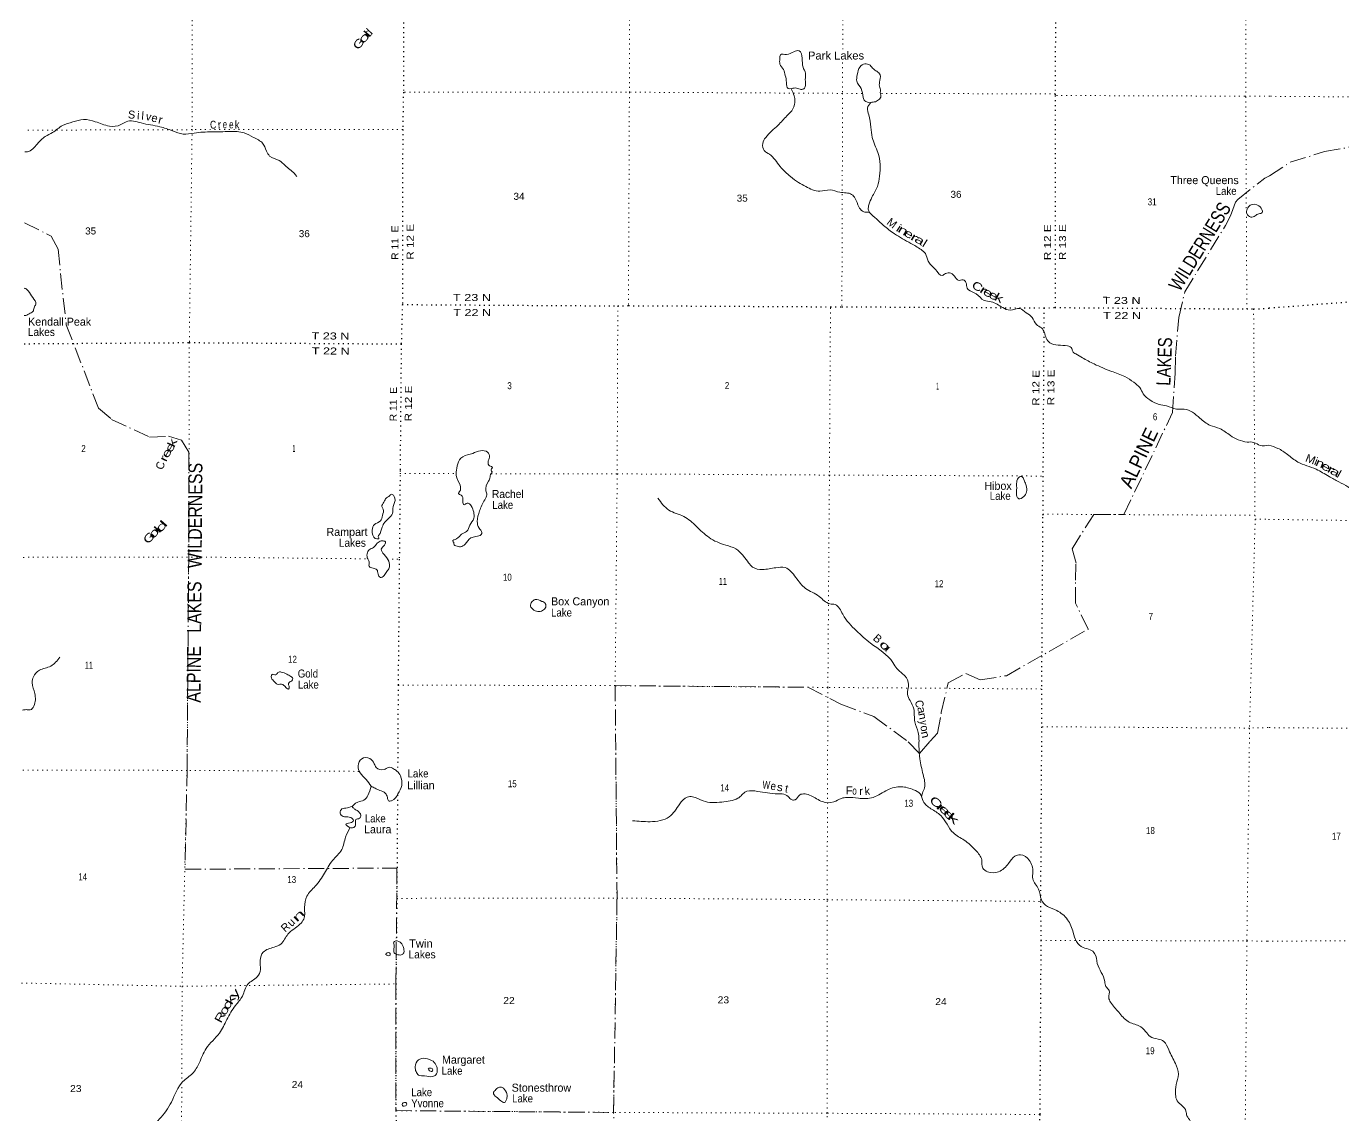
# Model space of a CAD drawing. Header units: feet. Extents: x -252966 to 4, y -183309 to 1368.
# Drawn here: x -93287 to -60389, y -44590 to -17398 of the extents above; entities that cross this region are included whole.
import ezdxf
from ezdxf.enums import TextEntityAlignment as Align

# ---------------------------------------------------------------- set-up
doc = ezdxf.new("R2010")
doc.units = ezdxf.units.FT
doc.header["$LTSCALE"] = 80
doc.linetypes.add('DOT_DASHED', pattern=[7.7, 5, -1.2, 0.3, -1.2])
doc.linetypes.add('DOTTED', pattern=[1.5, 0.3, -1.2])
for name, color, linetype, lineweight in [('39', 7, 'Continuous', 13), ('41', 7, 'Continuous', 13), ('44', 7, 'DOT_DASHED', 13), ('6', 7, 'DOTTED', 25), ('7', 7, 'DOTTED', 13)]:
    doc.layers.add(name, color=color, linetype=linetype, lineweight=lineweight)

msp = doc.modelspace()

# ---------------------------------------------------------------- linework, layer by layer
at = {"layer": '39'}
for points in [[(-74171.17, -18954.8), (-74246.62, -18950.33), (-74288.75, -18804.71), (-74318.32, -18625.04), (-74366.45, -18477.31), (-74452.97, -18343.11), (-74455.01, -18206.14), (-74437.53, -18109.73), (-74288.66, -18103.89), (-74104.65, -18032.1), (-73973.64, -18009.88), (-73895.88, -18194.3), (-73875.02, -18420.16), (-73814.86, -18570.08), (-73819.14, -18727.09), (-73821.79, -18910.32), (-73870.85, -18965.98), (-73949.34, -18970.85), (-74069.52, -18938.86), (-74129.94, -18946.02), (-74170.79, -18955.97)], [(-72186.51, -19305.75), (-72330.91, -19258.68), (-72369.97, -19179.56), (-72423.03, -18955.23), (-72532.98, -18772.35), (-72518.53, -18607.43), (-72451.29, -18407.04), (-72329.66, -18338.36), (-72201.44, -18370.47), (-72118.35, -18464.34), (-72032.72, -18522), (-71947.6, -18613.88), (-71964.26, -18792.87), (-71958.11, -18923.86), (-71940.87, -18982.52), (-71945.93, -19054.94), (-71933.52, -19169.92), (-71968.37, -19215.72), (-72063.81, -19280.76), (-72126.27, -19289.91), (-72184.74, -19301.12)], [(-74170.79, -18955.97), (-74079.92, -19240.79), (-74127.34, -19461.61), (-74278.64, -19634.57), (-74499.21, -19870.95), (-74809.19, -20172.46), (-74883.83, -20328.44), (-74844.15, -20504.23), (-74716.77, -20594.73), (-74447.78, -20902.82), (-74189.98, -21150.32), (-73987.09, -21302.35), (-73809.55, -21399.64), (-73455.37, -21517.67), (-73199.55, -21485.21), (-72955.12, -21545.23), (-72660.32, -21597.93), (-72571.28, -21697.93), (-72479.8, -21906.72), (-72392.9, -22014.74), (-72312.87, -22042.11), (-72216.06, -22043.13)], [(-72182.7, -19299.14), (-72263.14, -19438.92), (-72233.45, -19610.53), (-72179.61, -19919.45), (-72147.1, -20173.68), (-72005.83, -20554.39), (-71949.75, -20847.23), (-71962.07, -21143.08), (-72018.04, -21398.01), (-72152.66, -21669.9), (-72227.74, -21856.08), (-72243.44, -21968.62), (-72214.42, -22047.59)], [(-93321.88, -20533.53), (-93260.98, -20532.38), (-93011.97, -20335.46), (-92814.3, -20153.12), (-92631.9, -20053.12), (-92382.02, -19875.57), (-92127.39, -19786.71), (-91857.09, -19726.28), (-91564.32, -19780.97), (-91212.04, -19890.91), (-90921.99, -19854.94), (-90792.25, -19782.35), (-90418.7, -19812.06), (-89949.59, -19907.62), (-89637.37, -20006.91), (-89369.13, -20089.43), (-89093.32, -20065.32), (-88646.5, -20033.69), (-88210.11, -20028.08), (-87840.61, -20059.74), (-87613.01, -20171.86), (-87381.93, -20320.29), (-87286.22, -20515.04), (-87205.58, -20639.08), (-86967.97, -20753.37), (-86818.92, -20874.39), (-86701.71, -20972.8), (-86582.61, -21079.29), (-86526.46, -21149.15)], [(-62393.91, -22014.02), (-62480.47, -21881.83), (-62701.47, -21870.5), (-62775.21, -21964.06), (-62784.91, -22078.7), (-62685.6, -22162.75), (-62576.58, -22132.14), (-62481.34, -22081.19), (-62400.49, -22052.18), (-62393.91, -22014.02)], [(-72214.42, -22047.59), (-71863.22, -22370.99), (-71590.79, -22580.45), (-71182.07, -22820.12), (-70924.94, -22974.97), (-70817.81, -23075.24), (-70750.16, -23263.54), (-70568.17, -23469.64), (-70391.41, -23621.28), (-70316.36, -23576.08), (-70185.5, -23563.92), (-70111.82, -23613.35), (-70026.92, -23721.34), (-70001.08, -23741.86), (-69872.31, -23735.72), (-69804.83, -23797.13), (-69772.73, -23940.59), (-69743.13, -23979.3), (-69549.57, -24080.85), (-69350.9, -24246.92), (-69170.42, -24279.8), (-68885.03, -24427.02), (-68698.89, -24486.17), (-68459.12, -24451.46), (-68301.77, -24554.49), (-68148.61, -24669.54), (-68042.65, -24850.34), (-67915.2, -24934.8), (-67840.41, -25046.67), (-67798.25, -25190.28), (-67705.37, -25302.42), (-67499.19, -25365.9), (-67262.19, -25383.51), (-67156.58, -25449.52), (-67135.55, -25524.34), (-67060, -25583.87), (-66894.5, -25678.96), (-66599.17, -25834.38), (-66165.51, -26018.03), (-65831.61, -26147.84), (-65610.49, -26290.08), (-65459.63, -26425.23), (-65371.39, -26579.6), (-65208.73, -26733.05), (-64977.09, -26843.22), (-64790.64, -26880.22), (-64544.49, -26960.4), (-64347.46, -26961.31), (-63958.67, -27188.6), (-63697.86, -27367.67), (-63461.76, -27447.7), (-63194.84, -27620.83), (-62997.34, -27728.48), (-62772.96, -27784.17), (-62608.2, -27792.65), (-62448.52, -27873.56), (-62234.6, -27860.97)], [(-93336.02, -23943.93), (-93308.52, -23950.64), (-93240.02, -24007.38), (-93125.85, -24176.23), (-93051.85, -24342.46), (-93094.84, -24429.78), (-93120.87, -24526.72), (-93220.12, -24577.6), (-93324.76, -24625.94), (-93338.77, -24621.73)], [(-59654.16, -29393.17), (-59973.24, -29156.58), (-60259.27, -28903.19), (-60485.75, -28781.03), (-60728.25, -28646.69), (-61054.91, -28463.52), (-61508.26, -28283.62), (-61768.53, -28094.82), (-62008.91, -27942.37), (-62236.33, -27861.07)], [(-82051.06, -30144.45), (-81919.67, -30096.06), (-81900.85, -30045.99), (-81971.64, -29936.19), (-82015.46, -29768.39), (-81961.39, -29505.37), (-81830.7, -29227.38), (-81778.61, -29101.28), (-81799.32, -29004.31), (-81737.47, -28759.54), (-81693.77, -28657.48), (-81684.8, -28593.17), (-81643.6, -28525.31), (-81671.31, -28494.69), (-81636.08, -28422.71), (-81707.81, -28377.34), (-81748.69, -28284.1), (-81712.74, -28161.78), (-81759.2, -28038.25), (-81937.65, -28003.38), (-82129.58, -28066.99), (-82258.79, -28103.34), (-82463.68, -28229.19), (-82527.05, -28439.7), (-82543.74, -28620.7), (-82446.76, -28865.82), (-82459.08, -29022.72), (-82487.92, -29070.62), (-82418.12, -29109.92), (-82376.05, -29259.57), (-82347.23, -29352.64), (-82272.25, -29311.46), (-82168.7, -29381.47), (-82106.59, -29535.44), (-82104.78, -29688.52), (-82203.84, -29864.27), (-82282.47, -30018.17), (-82412.14, -30086.74), (-82532.41, -30199.74), (-82631.84, -30262.71), (-82602.15, -30295.37), (-82596.97, -30353.85), (-82555.07, -30376.63), (-82434.84, -30404.59), (-82319.24, -30335.82), (-82176.25, -30180.86), (-82051.06, -30144.45)], [(-68342.52, -28760.85), (-68425.26, -28642.82), (-68500.31, -28688.03), (-68533.75, -28776.14), (-68536.78, -28985.54), (-68531.04, -29144.72), (-68483.58, -29199.8), (-68360.17, -29147.25), (-68288.13, -29031.52), (-68295.88, -28872.31), (-68342.52, -28760.85)], [(-84484.83, -30205.02), (-84565.12, -30195.77), (-84644.54, -29987.17), (-84586.18, -29845.05), (-84434.11, -29756.68), (-84387.84, -29616.4), (-84365.56, -29465.69), (-84402.79, -29398.68), (-84350.87, -29284.66), (-84289.05, -29180.85), (-84230.26, -29147.49), (-84167.1, -29090.02), (-84075.97, -29184.01), (-84119.29, -29398.85), (-84137.82, -29567.74), (-84240.31, -29703.17), (-84348.57, -29820.38), (-84402.55, -29938.4), (-84432.1, -30034.62), (-84469.27, -30102.54), (-84494, -30144.47), (-84474.4, -30179), (-84484.83, -30205.02)], [(-77501.12, -29182.85), (-77228.02, -29484.95), (-76854.35, -29645.56), (-76540.23, -29891.89), (-76224.57, -30170.46), (-75805.1, -30361.95), (-75559.06, -30450.18), (-75360.66, -30634.37), (-75234.37, -30799.37), (-75139.42, -30907.51), (-74884.97, -30969.69), (-74556.57, -30924.21), (-74323.3, -30921.63), (-74057.4, -31165.23), (-73810.05, -31440.77), (-73475.16, -31641.08), (-73202.38, -31826.37), (-73071.98, -31846.43), (-72884.45, -32086.85), (-72542.59, -32500.74), (-72187.16, -32810.1), (-71629.19, -33295.66), (-71530.84, -33446.15), (-71330.4, -33628.35), (-71236.99, -33843.21), (-71262.57, -34082.48), (-71198.57, -34244.54), (-71107.09, -34453.32), (-71083.57, -34773.88), (-70996.96, -35040.99), (-70977.73, -35379.61), (-70952.24, -35702.2), (-70875.41, -36090.01), (-70840.01, -36422.82), (-70892.25, -36558.99), (-70911.58, -36652.12)], [(-84337.11, -30264.87), (-84318.82, -30265.89), (-84338.26, -30358.23), (-84416.13, -30459.79), (-84345.74, -30597.77), (-84229.5, -30762.62), (-84217.87, -30931.96), (-84279.43, -31017.64), (-84345.27, -31121.39), (-84438.41, -31166.32), (-84495.55, -31084.92), (-84526.11, -30973.71), (-84620.09, -30938.08), (-84717.89, -30888.29), (-84722.26, -30773.44), (-84753.47, -30706.52), (-84769.69, -30577.39), (-84717.98, -30477.46), (-84612.58, -30418.61), (-84518.59, -30315.28), (-84415.2, -30256.4), (-84366.92, -30255.1), (-84337.11, -30264.87)], [(-80401.66, -31765.91), (-80573.92, -31721.07), (-80651.13, -31776.31), (-80684.86, -31884.56), (-80629.68, -31961.9), (-80503.86, -32020.16), (-80386.86, -31993.7), (-80305.17, -31906.3), (-80315.97, -31819.54), (-80351.66, -31784.78), (-80399.65, -31765.94), (-80401.66, -31765.91)], [(-92449.55, -33160.05), (-92677.96, -33382.21), (-92960.96, -33486.76), (-93108.06, -33647.71), (-93140.34, -33794.24), (-93075.95, -34069.08), (-93102.61, -34382.85), (-93188.41, -34476.23), (-93292.88, -34470.65), (-93380.15, -34483.4)], [(-87109.72, -33750.14), (-87166.6, -33649.23), (-87143.61, -33589.16), (-87053.3, -33600.57), (-86998.18, -33542.98), (-86915.59, -33532.12), (-86775.63, -33586.56), (-86679.86, -33638.33), (-86630.4, -33693.44), (-86649.36, -33753.57), (-86702.01, -33778.97), (-86734.69, -33814.74), (-86721.67, -33887.43), (-86732.71, -33955.74), (-86784.63, -33930.8), (-86852.01, -33863.34), (-86909.85, -33830.26), (-86948.1, -33833.72), (-87016.47, -33834.72), (-87085.96, -33773.28), (-87109.72, -33750.14)], [(-84669.6, -36383.4), (-84794.97, -36215.84), (-84947.34, -36046.43), (-84995.12, -35874.54), (-84906.12, -35698.64), (-84704.98, -35693.57), (-84592.29, -35826.14), (-84541.3, -35915.51), (-84347.04, -35968.74), (-84235.63, -35911.99), (-84107.5, -35950.14), (-84023.86, -36005.75), (-83937.07, -36121.83), (-83906.39, -36363.95), (-83999.97, -36578.04), (-84159.22, -36744.85), (-84231.67, -36749.81), (-84264.62, -36664.74), (-84315.37, -36559.27), (-84455.07, -36486.71), (-84570.93, -36434.65), (-84670.72, -36382.82)], [(-84669.48, -36383.46), (-84752.49, -36615.22), (-84848.66, -36730.59), (-85002.2, -36780.68), (-85077.19, -36821.86), (-85144.54, -36891.34)], [(-78136.53, -37247.02), (-77698.54, -37269.62), (-77220.28, -37149.84), (-76958.22, -36825.47), (-76768.77, -36655.09), (-76635.92, -36644.98), (-76372.03, -36749.58), (-75905.97, -36778.65), (-75504.45, -36681.9), (-75425.24, -36626.68), (-75333.41, -36533.39), (-75077.62, -36502.95), (-74573.93, -36570.84), (-74247.16, -36638.11), (-74149.89, -36724.14), (-74071.43, -36721.28), (-73955.07, -36600.16), (-73826.07, -36577.9), (-73673.87, -36620.44), (-73392.53, -36769.61), (-73107.13, -36777.87), (-72916.83, -36688.05), (-72775.74, -36663.97), (-72490.52, -36684.31), (-72122.24, -36661.58), (-71759.65, -36475.64), (-71420.71, -36396.08), (-71112.18, -36473.16), (-70950.75, -36572.22), (-70869.03, -36760.72), (-70680.68, -36944.76), (-70433.86, -37117.59), (-70116.42, -37551.25), (-69849.58, -37730.41), (-69559.76, -37988.46), (-69410.39, -38226.3), (-69383.18, -38430.1), (-69265.86, -38520.45), (-68986.38, -38520.57), (-68738.05, -38310.78), (-68580.61, -38129.85), (-68443.39, -38095.64), (-68220.17, -38231.87), (-68131.98, -38529.21), (-68134.4, -38696.33), (-67989.34, -38954.24), (-67916.8, -39221.15), (-67768.39, -39386.47), (-67534.65, -39490.63), (-67264.49, -39718.18), (-67120.31, -40036.49), (-67039.2, -40267.28), (-66872.41, -40412.73), (-66698.28, -40467.68), (-66587.08, -40563.98), (-66520.3, -40812.67), (-66333.76, -41260.51), (-66305.47, -41389.81), (-66226.49, -41489.66), (-66235.02, -41662.73), (-66190.45, -41778.18), (-65985, -42030.95), (-65753.09, -42261.95), (-65485.27, -42372.66), (-65312.3, -42508.14), (-65203.57, -42636.63), (-64999.4, -42700.07), (-64861.51, -42758.51), (-64735.95, -42973.84), (-64567.93, -43312.65), (-64493.32, -43575.56), (-64547.39, -43838.57), (-64567.06, -44085.98), (-64525.08, -44241.67), (-64398.26, -44370.43), (-64305.61, -44498.68), (-64279.22, -44619.9), (-64200.58, -44743.91), (-64192.34, -44868.89), (-64088.36, -45047.66), (-63994.29, -45216.2), (-64038.48, -45352.49), (-64087.4, -45537.04), (-64129.73, -45683.42), (-64112.14, -45760.71)], [(-85144.54, -36891.34), (-85305.94, -36929.23), (-85421.14, -36969.81), (-85434.83, -37082.38), (-85335.22, -37146.29), (-85176.71, -37168.78), (-85111.3, -37234.19), (-85196.69, -37299.38), (-85299.8, -37338.13), (-85256.18, -37381.07), (-85105.85, -37413.51), (-85056.33, -37325.63), (-85048.72, -37217), (-84959.78, -37184.08), (-84926.57, -37112.07), (-85019.36, -36993.89), (-85091.05, -36946.51), (-85144.54, -36891.34)], [(-85194.69, -37419.07), (-85306.38, -37654.21), (-85405.43, -37968.92), (-85634.54, -38239.41), (-85832.15, -38556.68), (-86068.11, -38883.45), (-86274.78, -39132.12), (-86333.1, -39411.18), (-86355.48, -39706.89), (-86447.8, -39834.41), (-86748.93, -40079.66), (-86927.43, -40326.73), (-87093.43, -40404.83), (-87364.67, -40529.69), (-87444.08, -40737.96), (-87437.27, -40961.6), (-87518.34, -41145.67), (-87752.26, -41331.5), (-87887.2, -41625.54), (-88057.49, -41860.65), (-88275.76, -42215.88), (-88459.53, -42549.47), (-88792.91, -42939.24), (-88967.01, -43299.16), (-89133.65, -43560.5), (-89371.76, -43758.36), (-89660.71, -44273.65), (-89956.36, -44696.2), (-90294.54, -45140.28), (-90418.5, -45370.04), (-90609.97, -45401.43), (-90870.74, -45498.26), (-90982.7, -45593.26), (-90994.3, -45668.63)], [(-83913.21, -40310.17), (-84053.07, -40248.53), (-84103.8, -40280), (-84091.03, -40370.82), (-84098.14, -40445.23), (-84091.56, -40546.02), (-84025.77, -40585.26), (-83917.37, -40596.93), (-83854.29, -40545.51), (-83849.17, -40469.06), (-83875.85, -40367.97), (-83913.23, -40311.02)], [(-84212.43, -40548.41), (-84266.45, -40543.42), (-84299.25, -40587.24), (-84245.41, -40618.25), (-84196.91, -40600.84), (-84194.4, -40566.64), (-84212.43, -40548.41)], [(-83115.4, -43257.06), (-83315.4, -43183.61), (-83486.88, -43223.36), (-83567.76, -43393.34), (-83547.39, -43514.47), (-83486.3, -43599.96), (-83331.78, -43620.38), (-83132.97, -43637.42), (-83049.91, -43594.35), (-83017.95, -43469.96), (-83036.68, -43375.03), (-83117.17, -43256.41)], [(-83204.21, -43424.22), (-83242.69, -43438.44), (-83227.1, -43472.9), (-83151.23, -43510.28), (-83130.55, -43470.31), (-83140.16, -43439.96), (-83204.21, -43424.22)], [(-81287.37, -44032.13), (-81393.69, -43910.92), (-81480.1, -43907.63), (-81571.67, -43982.8), (-81612.74, -44042.6), (-81541.89, -44148.38), (-81428.62, -44240.68), (-81336.76, -44284.33), (-81291.66, -44224.59), (-81272.03, -44118.14), (-81284.87, -44033.37)], [(-83803.83, -44283.99), (-83870.34, -44295.09), (-83895.07, -44337.01), (-83867.51, -44377.7), (-83813.12, -44370.45), (-83774.14, -44316.65), (-83803.83, -44283.99)]]:
    msp.add_spline(points, degree=3, dxfattribs=at)
at = {"layer": '44'}
for points in [[(-62214.11, -21135.2), (-61699.93, -20795.97), (-60846.67, -20529.58), (-60082.37, -20393.28), (-59984.47, -20057.98), (-59872.63, -19203.37), (-59669.72, -19077.14), (-58508.22, -18763.76), (-57554.48, -18832.07), (-55976.95, -19262.83), (-54982.73, -20034.54), (-53380.33, -18932.56), (-52091.21, -17752.53)], [(-93329.41, -22304.55), (-92664.45, -22641.49), (-92489.23, -22968.69), (-92434.44, -23575.2), (-92287.29, -24855.34), (-91482.1, -26938.18), (-91154.33, -27220.38), (-90206.13, -27661.27), (-89732.39, -27639.24), (-89411.74, -27737.46), (-89223.47, -28038.87), (-89228.51, -30647.54), (-89271.15, -35981.36), (-89320.67, -38458.81), (-84023.79, -38428.57), (-84050.38, -41324.45), (-84056.12, -44489.69), (-78609.91, -44534.22), (-78524.38, -39178.6), (-78570.25, -33871.39), (-73754.55, -33910.34), (-72930.63, -34336.01), (-72104.07, -34642.34), (-71245.68, -35273.87), (-70963.25, -35567.5), (-70700.5, -35261.74), (-70517.22, -35062.26), (-70420.43, -34544.52), (-70245.9, -33801.54), (-69808.65, -33566.09), (-69446.18, -33727.28), (-68794.23, -33622.8), (-66747.67, -32461.34), (-67064.31, -31811.33), (-67064.35, -31234.44), (-67052.8, -30808.12), (-67151.69, -30452.15), (-66609.83, -29592.08), (-65857.89, -29592.08), (-64640.62, -27048.83), (-64574.26, -26062.69), (-64568.65, -25639.04), (-64483.81, -24671.21), (-64335.4, -24032.57), (-63316.98, -22375.36), (-63204.15, -22152.15), (-63167.47, -22064.07), (-63064.77, -21792.46), (-63009.75, -21726.39), (-62335.82, -21190.3), (-62216.18, -21130.25)]]:
    msp.add_lwpolyline(points, dxfattribs=at)
at = {"layer": '6'}
for points in [[(-67543.17, -7842.15), (-67546.25, -8466.85), (-67551.09, -8523.16), (-67569.02, -13793.19), (-67565.41, -13821.43), (-67571.2, -19085.59), (-67575.8, -19125.8), (-67578.06, -24424.25)], [(-83836.72, -11989.19), (-83848.32, -13726.94), (-83839.9, -13978.8), (-83849.78, -14661.35), (-83862.88, -19041.31), (-83880.41, -19975.49), (-83889.41, -24349.47), (-83917.72, -25333.83), (-83945.69, -28497.37), (-83965.34, -30710.15), (-83994.76, -33855.37), (-84007.95, -36018.07), (-84008, -36026.25)], [(-31113.01, -24753.5), (-36331.09, -24730.38), (-38878.42, -24688.89), (-41497.02, -24459.74), (-41577.42, -24455.23), (-46625.48, -24314.15), (-46884.8, -24302.53), (-52072.54, -24319.67), (-52211.26, -24316.82), (-57358.74, -24324.14), (-57489.4, -24319.32), (-60052.81, -24275.73), (-62225.29, -24442.26)], [(-83889.41, -24349.47), (-78505.36, -24383.01), (-78237.86, -24376.91), (-73189.52, -24405.47), (-72905.99, -24403.63), (-67855.68, -24434.23), (-67578.06, -24424.25), (-62783.16, -24459.12), (-62614.27, -24459.61), (-62225.29, -24442.26)], [(-67855.68, -24434.23), (-67880.26, -28634.79), (-67886.77, -29661.6), (-67917.01, -33954.88), (-67914.56, -34897.41), (-67941.5, -39261.06), (-67931.45, -40233.9), (-67960.22, -44585.44), (-67976.92, -45571.13), (-67900.53, -45749.84)], [(-93341.89, -25328.27), (-89213.29, -25299.6), (-83917.72, -25333.83)], [(-84011.58, -36601.63), (-84027.64, -39185.59), (-84040.08, -40253.9)], [(-84043.89, -40580.49), (-84052.55, -41323.95), (-84056.12, -44489.69), (-84007.96, -45695.8)]]:
    msp.add_lwpolyline(points, dxfattribs=at)
at = {"layer": '7'}
for p, q in [((-67571.2, -19085.59), (-71939.7, -19075.41)), ((-83948.48, -28571.67), (-82546.13, -28573.74)), ((-67883.98, -29587.3), (-62580.29, -29615.61)), ((-62575.63, -29710.33), (-62239.8, -29716.11)), ((-84264.39, -30707.09), (-83965.34, -30710.15)), ((-62782.4, -40249.86), (-62829.64, -45600)), ((-62268.79, -40252.69), (-59946.58, -40247.95))]:
    msp.add_line(p, q, dxfattribs=at)
for points in [[(-78131.14, 135.09), (-78147.85, -3146.05), (-78194.4, -8447.87), (-78196.71, -13750.35), (-78215.03, -19046.54), (-78237.86, -24376.91)], [(-62767.71, 87.19), (-62772.19, -3271.39), (-62780.34, -8559.69), (-62808.14, -13868.85), (-62811.02, -19158.21), (-62783.16, -24459.12)], [(-72870.15, -12193.29), (-72872.48, -13748.76), (-72884.21, -17997.83)], [(-89134.45, -14841.66), (-89144.37, -19979.98), (-89213.29, -25299.6), (-89227.64, -30579.91), (-89269.4, -35988.37), (-89393.68, -41381.67), (-89409.64, -45675.12)], [(-72885.05, -18301.1), (-72887.18, -19073.2), (-72904.07, -24409.7)], [(-72400.1, -19074.34), (-72887.18, -19073.2), (-78289.33, -19043.75), (-83862.88, -19041.31)], [(-62210.72, -19146.7), (-62836.95, -19143.73), (-67575.8, -19125.8)], [(-42993.97, -19193.74), (-46858.37, -19180.71), (-52198.88, -19188.88), (-57487, -19179.25), (-62210.72, -19146.7)], [(-83880.41, -19975.49), (-89144.37, -19979.98), (-93319.87, -19992.33)], [(-78505.36, -24383.01), (-78519.83, -28579.69), (-78570.25, -33871.39), (-78524.38, -39178.6), (-78609.91, -44534.22), (-78603.15, -44706.1)], [(-73244.79, -45733.18), (-73275.95, -44554.93), (-73273.13, -39218.23), (-73254.73, -33915.99), (-73215.39, -28535.69), (-73189.52, -24405.47)], [(-62614.27, -24459.61), (-62580.29, -29615.61), (-62575.63, -29710.33), (-62715.52, -34932.23), (-62782.4, -40249.86)], [(-81671.98, -28575.03), (-78519.83, -28579.69), (-73218.18, -28609.99), (-67880.26, -28634.79)], [(-62239.8, -29716.11), (-57389.18, -29784.17), (-52054.54, -29747.78), (-46677.47, -29677.42), (-41625.56, -29848.71), (-36316.28, -30019.55), (-31120.17, -29958.45)], [(-93363.91, -30665.28), (-89156.13, -30657), (-84757.77, -30702.04)], [(-67917.01, -33954.88), (-73254.73, -33915.99), (-78570.25, -33871.39), (-83994.76, -33855.37)], [(-62254.11, -34920.01), (-62715.49, -34930.22), (-67914.56, -34897.41)], [(-31127.45, -35247.65), (-36345.53, -35278.25), (-41738.51, -34980.07), (-46859.52, -34933.19), (-52140.08, -35004.13), (-57399.82, -34956.41), (-62254.11, -34920.01)], [(-84973.92, -36012.62), (-89269.4, -35988.37), (-93385.84, -35979.11)], [(-84027.64, -39185.59), (-78524.38, -39178.6), (-73273.13, -39218.23), (-67941.5, -39261.06)], [(-67931.45, -40233.9), (-62782.4, -40249.86), (-62268.79, -40252.69)], [(-93407.8, -41301.06), (-89393.68, -41381.67), (-84052.55, -41323.95)], [(-67958.09, -44585.71), (-73275.95, -44554.93), (-78609.91, -44534.22), (-84056.12, -44489.69)]]:
    msp.add_lwpolyline(points, dxfattribs=at)

# ---------------------------------------------------------------- texts
at = {"layer": '41'}
for s, rotation, width, p in [('G', 53.036, 1.4, (-84899.78, -17887.13)), ('o', 48.657, 1.9, (-84778.63, -17748.65)), ('l', 49.034, 1.65, (-84690.38, -17650.67)), ('e', 345.443, 1.05, (-90103.6, -19784.05)), ('r', 346.275, 1.15, (-89956.15, -19827.64)), ('C', 3.899, 0.8, (-88611.09, -19956.12)), ('e', 359.832, 0.7, (-88324.7, -19945.91)), ('e', 358.868, 0.75, (-88165.39, -19948.69)), ('k', 359.531, 0.85, (-88019.47, -19953.51)), ('i', 326.947, 1.4, (-71534.29, -22520.32)), ('n', 329.463, 1.6, (-71423.16, -22581.51)), ('e', 329.763, 1.5, (-71279.66, -22668.63)), ('r', 329.139, 1.7, (-71143.68, -22753.01)), ('a', 328.747, 1.6, (-71011.37, -22823.07)), ('l', 328.168, 1.3, (-70882.53, -22904.94)), ('C', 329.508, 1.35, (-69568.89, -23981.82)), ('r', 325.986, 1.8, (-69418.22, -24068.78)), ('e', 329.28, 1.5, (-69303, -24135.04)), ('e', 330.992, 1.45, (-69162.32, -24207.5)), ('k', 333.401, 1.55, (-69020.77, -24272.57)), ('e', 59.089, 1.5, (-89698.78, -28110.76)), ('k', 65.702, 1.5, (-89549.02, -27844.01)), ('e', 58.427, 1.55, (-89610.23, -27971.57)), ('r', 64.561, 1.5, (-89763.66, -28236.32)), ('M', 339.142, 1.1, (-61224.96, -28305.45)), ('n', 336.69, 1.4, (-60991, -28404.38)), ('e', 330.69, 1.45, (-60851.52, -28485.53)), ('r', 330.749, 1.65, (-60730.77, -28553.59)), ('a', 331.005, 1.55, (-60624.16, -28612.92)), ('l', 331.005, 1.2, (-60523.56, -28670.47)), ('l', 48.737, 1.65, (-89933.34, -30035.58)), ('d', 48.865, 2.05, (-89838.09, -29955.14)), ('G', 50.978, 1.45, (-90140.93, -30233.03)), ('o', 50.778, 1.8, (-90029.24, -30119.4)), ('o', 318.969, 1.85, (-71888.22, -32950.62)), ('C', 282.167, 0.95, (-71062.31, -34345.54)), ('a', 282.97, 1.1, (-71004.42, -34501.01)), ('y', 274.087, 0.85, (-70954.72, -34802.01)), ('n', 281.158, 1.1, (-70980.17, -34652.33)), ('n', 283.231, 1.15, (-70910.88, -35112.88)), ('W', 355.646, 0.75, (-74799.89, -36448.88)), ('e', 353.033, 0.9, (-74628.98, -36477.19)), ('s', 351.616, 1.1, (-74466.26, -36505.46)), ('F', 0.203, 1.1, (-72721.93, -36589.73)), ('o', 357.51, 0.75, (-72591.25, -36595.42)), ('C', 320.46, 1.6, (-70619.39, -36858.9)), ('r', 315.973, 2.25, (-70498.27, -36977.7)), ('e', 317.711, 1.95, (-70399.45, -37053.25)), ('e', 312.673, 1.95, (-70297.7, -37164.05)), ('k', 318.775, 2.1, (-70187.79, -37265.7)), ('n', 44.014, 2.1, (-86418.68, -39685.36)), ('y', 55.143, 1.75, (-87992.84, -41621.55)), ('c', 62.036, 1.6, (-88182.77, -41894.81)), ('k', 61.563, 1.65, (-88098.6, -41763.43)), ('R', 61.109, 1.4, (-88358.9, -42200.96)), ('o', 58.827, 1.5, (-88261.16, -42034.74))]:
    msp.add_text(s, height=200, rotation=rotation, dxfattribs=dict(at, width=width)).set_placement(p, align=Align.CENTER)
for s, rotation, p in [('d', 47.261, (-84666.44, -17621.97)), ('S', 355.891, (-90662.34, -19703.03)), ('i', 356.314, (-90494.82, -19720.16)), ('l', 355.17, (-90386.87, -19727.84)), ('v', 348.504, (-90249.82, -19750.95)), ('r', 1.642, (-88455.71, -19950.97)), ('M', 322.601, (-71712.09, -22394.81)), ('C', 74.089, (-89843.19, -28397.62)), ('i', 339.404, (-61086.71, -28360.49)), ('B', 318.969, (-72076.82, -32769.77)), ('x', 314.814, (-71841.61, -32993.74)), ('o', 282.949, (-70931.81, -34957.8)), ('t', 349.62, (-74302.4, -36538.68)), ('r', 0.265, (-72425.17, -36604.18)), ('k', 4.487, (-72261.69, -36599.7)), ('R', 41.547, (-86745.82, -39979.78)), ('u', 44.684, (-86602.64, -39855.17))]:
    msp.add_text(s, height=200, rotation=rotation, dxfattribs=at).set_placement(p, align=Align.CENTER)
for s, width, p in [('Park Lakes', 1.05, (-73752.65, -18227.24)), ('Lake', 0.9, (-63561.68, -21611.85)), ('Lakes', 0.95, (-93250.98, -25134.68)), ('Rachel', 0.95, (-81649.16, -29182.28)), ('Lake', 0.9, (-81641.39, -29454.41)), ('Lake', 0.9, (-69207.92, -29227.95)), ('Lakes', 0.95, (-85477.99, -30401.01)), ('Lake', 0.9, (-80172.8, -32144.57)), ('Gold', 0.9, (-86503.76, -33668.37)), ('Lake', 0.9, (-86499.88, -33944.4)), ('Lake', 0.9, (-83758.8, -36164.28)), ('Lake', 0.9, (-84827.23, -37287.76)), ('Twin', 1.05, (-83723.84, -40413.34)), ('Lakes', 0.95, (-83735.5, -40685.46)), ('Lake', 0.9, (-82906.02, -43591.41)), ('Lake', 0.9, (-83667.52, -44127.88)), ('Lake', 0.9, (-81146.05, -44283.39)), ('Yvonne', 0.9, (-83667.51, -44403.89))]:
    msp.add_text(s, height=200, dxfattribs=dict(at, width=width)).set_placement(p)
for s, p in [('Three Queens', (-64696.56, -21340.6)), ('Kendall Peak', (-93243.01, -24877.45)), ('Hibox', (-69343.9, -28979.16)), ('Rampart', (-85784.91, -30128.91)), ('Box Canyon', (-80172.8, -31864.68)), ('Lillian', (-83766.57, -36459.72)), ('Laura', (-84846.64, -37559.89)), ('Margaret', (-82898.25, -43315.39)), ('Stonesthrow', (-81157.7, -44015.14))]:
    msp.add_text(s, height=200, dxfattribs=at).set_placement(p)
at = {"layer": '44'}
for s, rotation, width, p in [('WILDERNESS', 58.428, 0.8, (-63811.93, -22989.76)), ('LAKES', 87.769, 0.8, (-64671.84, -25778.56)), ('ALPINE', 64.423, 0.95, (-65329.11, -28255.69)), ('ALPINE   LAKES   WILDERNESS', 89.542, 0.85, (-88909.03, -31301.24))]:
    msp.add_text(s, height=350, rotation=rotation, dxfattribs=dict(at, width=width)).set_placement(p, align=Align.CENTER)
at = {"layer": '6'}
for s, rotation, width, p in [('R 12 E', 89.882, 1.25, (-83608.66, -23229.91)), ('R 12 E', 89.976, 1.25, (-67677.56, -23240.99)), ('R 13 E', 89.976, 1.25, (-67302.56, -23239.2)), ('R 11  E', 89.882, 1.1, (-83987.46, -23233.06)), ('T 23 N', 359.643, 1.35, (-82623.68, -24257.98)), ('T 23 N', 359.583, 1.35, (-66388.11, -24330.9)), ('T 22 N', 359.643, 1.35, (-82618.25, -24633.28)), ('T 22 N', 359.583, 1.35, (-66377.13, -24707.9)), ('T 23 N', 359.63, 1.35, (-86159.22, -25219.34)), ('T 22 N', 359.63, 1.35, (-86153.48, -25594.54)), ('R 13 E', 89.665, 1.25, (-67594.9, -26865.73)), ('R 12 E', 89.665, 1.25, (-67969.99, -26879.14)), ('R 11  E', 89.493, 1.1, (-84033.48, -27267.69)), ('R 12 E', 89.493, 1.25, (-83655.58, -27270.45))]:
    msp.add_text(s, height=175, rotation=rotation, dxfattribs=dict(at, width=width)).set_placement(p)
at = {"layer": '7'}
for s, width, p in [('34', 1.05, (-81110.52, -21733.14)), ('35', 1.05, (-75532.13, -21778.87)), ('36', 1.05, (-70188.44, -21682.93)), ('31', 0.85, (-65261.1, -21870.82)), ('35', 1.05, (-91815.58, -22598.47)), ('36', 1.05, (-86476.88, -22665.77)), ('3', 0.85, (-81265.5, -26463.79)), ('2', 0.85, (-75829.05, -26458.72)), ('1', 0.4, (-70547.27, -26472.62)), ('6', 0.85, (-65131.13, -27239.25)), ('2', 0.85, (-91913.21, -28034.46)), ('1', 0.4, (-86632.91, -28030.41)), ('10', 0.85, (-81375.15, -31248.73)), ('11', 0.65, (-75980.45, -31352.55)), ('12', 0.85, (-70587.69, -31412.1)), ('7', 0.85, (-65240.04, -32232.45)), ('12', 0.85, (-86745.48, -33300.21)), ('11', 0.65, (-91824.95, -33450.55)), ('15', 0.85, (-81252.99, -36409.34)), ('14', 0.85, (-75944.31, -36510.24)), ('13', 0.85, (-71344.39, -36896.97)), ('18', 0.85, (-65303.31, -37578.33)), ('17', 0.85, (-60656.22, -37719.25)), ('14', 0.85, (-91989.9, -38733.48)), ('13', 0.85, (-86765.49, -38801.13)), ('22', 1.1, (-81367.53, -41824.95)), ('23', 1.1, (-76009.51, -41809)), ('24', 1.1, (-70570.29, -41853.8)), ('19', 0.85, (-65310.01, -43080.25)), ('24', 1.1, (-86655.88, -43923.34)), ('23', 1.1, (-92193.9, -44025.18))]:
    msp.add_text(s, height=175, dxfattribs=dict(at, width=width)).set_placement(p)

doc.saveas('drawing.dxf')
